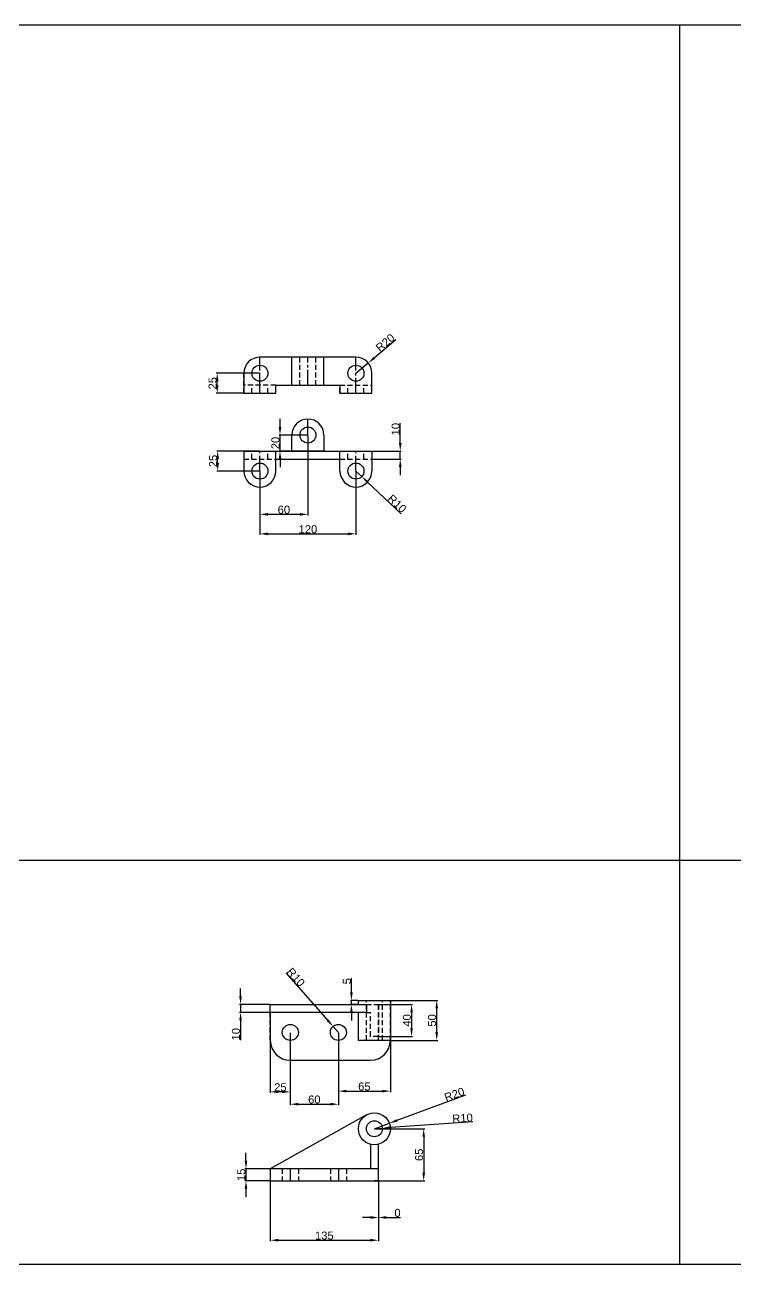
# Model space of a CAD drawing. Header units: millimetres. Extents: x 1502 to 8466, y 1784 to 3333.
# Drawn here: x 4166 to 5054, y 1784 to 3333 of the extents above; entities that cross this region are included whole.
import ezdxf

# ---------------------------------------------------------------- set-up
doc = ezdxf.new("R2010")
doc.units = ezdxf.units.MM
doc.linetypes.add('CENTER2', pattern=[28.575, 19.05, -3.175, 3.175, -3.175])
doc.linetypes.add('HIDDEN', pattern=[9.525, 6.35, -3.175])
for name, color, linetype in [('Centre', 3, 'CENTER2'), ('Dimension', 4, 'Continuous'), ('Hidden', 6, 'HIDDEN'), ('Object', 7, 'Continuous')]:
    doc.layers.add(name, color=color, linetype=linetype)
doc.styles.get("Standard").update_dxf_attribs({"font": 'arial.ttf'})
doc.dimstyles.new('ISO-25', dxfattribs={"dimtxt": 10, "dimasz": 10, "dimexe": 1.25, "dimexo": 0.625, "dimtad": 1, "dimtxsty": 'Standard', "dimcen": 2.5, "dimadec": 0, "dimazin": 0, "dimtfac": 1, "dimtmove": 0, "dimatfit": 3, "dimfxl": 1, "dimarcsym": 0})

# ---------------------------------------------------------------- blocks, each defined once
blk = doc.blocks.new('*D92')
at = {"layer": 'Defpoints', "color": 0, "transparency": 16777216}
for p in [(4406.5, 2897.5), (4459.9, 2897.5), (4439.9, 2872.5)]:
    blk.add_point(p, dxfattribs=at)
at = {"layer": 'Dimension', "color": 0, "lineweight": -2, "transparency": 16777216}
for p, q in [((4459.3, 2897.5), (4405.3, 2897.5)), ((4406.5, 2882.5), (4406.5, 2887.5)), ((4439.3, 2872.5), (4405.3, 2872.5))]:
    blk.add_line(p, q, dxfattribs=at)
at = {"layer": 'Dimension', "color": 0, "transparency": 16777216}
for points in [[(4404.9, 2887.5), (4408.2, 2887.5), (4406.5, 2897.5)], [(4404.9, 2882.5), (4408.2, 2882.5), (4406.5, 2872.5)]]:
    blk.add_solid(points, dxfattribs=at)
at = {"layer": 'Dimension', "color": 0, "transparency": 16777216, "insert": (4400.8, 2885), "char_height": 10, "attachment_point": 5, "rotation": 90}
blk.add_mtext('25', dxfattribs=at)
blk = doc.blocks.new('*D93')
at = {"layer": 'Defpoints', "color": 0, "transparency": 16777216}
for p in [(4407.1, 2800.3), (4459.9, 2800.3), (4459.9, 2775.3)]:
    blk.add_point(p, dxfattribs=at)
at = {"layer": 'Dimension', "color": 0, "lineweight": -2, "transparency": 16777216}
for p, q in [((4459.3, 2800.3), (4405.9, 2800.3)), ((4407.1, 2785.3), (4407.1, 2790.3)), ((4459.3, 2775.3), (4405.9, 2775.3))]:
    blk.add_line(p, q, dxfattribs=at)
at = {"layer": 'Dimension', "color": 0, "transparency": 16777216}
for points in [[(4405.5, 2790.3), (4408.8, 2790.3), (4407.1, 2800.3)], [(4405.5, 2785.3), (4408.8, 2785.3), (4407.1, 2775.3)]]:
    blk.add_solid(points, dxfattribs=at)
at = {"layer": 'Dimension', "color": 0, "transparency": 16777216, "insert": (4401.4, 2787.8), "char_height": 10, "attachment_point": 5, "rotation": 90}
blk.add_mtext('25', dxfattribs=at)
blk = doc.blocks.new('*D94')
at = {"layer": 'Defpoints', "color": 0, "transparency": 16777216}
for p in [(4485, 2820.3), (4519.9, 2820.3), (4519.9, 2800.3)]:
    blk.add_point(p, dxfattribs=at)
at = {"layer": 'Dimension', "color": 0, "lineweight": -2, "transparency": 16777216}
for p, q in [((4485, 2830.3), (4485, 2840.3)), ((4519.3, 2820.3), (4483.8, 2820.3)), ((4485, 2800.3), (4485, 2820.3)), ((4519.3, 2800.3), (4483.8, 2800.3)), ((4485, 2790.3), (4485, 2780.3))]:
    blk.add_line(p, q, dxfattribs=at)
at = {"layer": 'Dimension', "color": 0, "transparency": 16777216}
for points in [[(4483.3, 2830.3), (4486.7, 2830.3), (4485, 2820.3)], [(4483.3, 2790.3), (4486.7, 2790.3), (4485, 2800.3)]]:
    blk.add_solid(points, dxfattribs=at)
at = {"layer": 'Dimension', "color": 0, "transparency": 16777216, "insert": (4479.3, 2810.3), "char_height": 10, "attachment_point": 5, "rotation": 90}
blk.add_mtext('20', dxfattribs=at)
blk = doc.blocks.new('*D91')
at = {"layer": 'Defpoints', "color": 0, "transparency": 16777216}
for p in [(4519.9, 2820.3), (4459.9, 2775.3), (4519.9, 2721.2)]:
    blk.add_point(p, dxfattribs=at)
at = {"layer": 'Dimension', "color": 0, "lineweight": -2, "transparency": 16777216}
for p, q in [((4519.9, 2819.7), (4519.9, 2719.9)), ((4459.9, 2774.7), (4459.9, 2719.9)), ((4469.9, 2721.2), (4509.9, 2721.2))]:
    blk.add_line(p, q, dxfattribs=at)
at = {"layer": 'Dimension', "color": 0, "transparency": 16777216}
for points in [[(4469.9, 2722.8), (4469.9, 2719.5), (4459.9, 2721.2)], [(4509.9, 2722.8), (4509.9, 2719.5), (4519.9, 2721.2)]]:
    blk.add_solid(points, dxfattribs=at)
at = {"layer": 'Dimension', "color": 0, "transparency": 16777216, "insert": (4489.9, 2726.9), "char_height": 10, "attachment_point": 5}
blk.add_mtext('60', dxfattribs=at)
blk = doc.blocks.new('*D95')
at = {"layer": 'Defpoints', "color": 0, "transparency": 16777216}
for p in [(4459.9, 2775.3), (4579.9, 2775.3), (4579.9, 2696.8)]:
    blk.add_point(p, dxfattribs=at)
at = {"layer": 'Dimension', "color": 0, "lineweight": -2, "transparency": 16777216}
for p, q in [((4459.9, 2774.7), (4459.9, 2695.5)), ((4579.9, 2774.7), (4579.9, 2695.5)), ((4469.9, 2696.8), (4569.9, 2696.8))]:
    blk.add_line(p, q, dxfattribs=at)
at = {"layer": 'Dimension', "color": 0, "transparency": 16777216}
for points in [[(4469.9, 2698.4), (4469.9, 2695.1), (4459.9, 2696.8)], [(4569.9, 2698.4), (4569.9, 2695.1), (4579.9, 2696.8)]]:
    blk.add_solid(points, dxfattribs=at)
at = {"layer": 'Dimension', "color": 0, "transparency": 16777216, "insert": (4519.9, 2702.5), "char_height": 10, "attachment_point": 5}
blk.add_mtext('120', dxfattribs=at)
blk = doc.blocks.new('*D96')
at = {"layer": 'Defpoints', "color": 0, "transparency": 16777216}
for p in [(4599.9, 2800.3), (4599.9, 2790.3), (4635.2, 2800.3)]:
    blk.add_point(p, dxfattribs=at)
at = {"layer": 'Dimension', "color": 0, "lineweight": -2, "transparency": 16777216}
for p, q in [((4635.2, 2810.3), (4635.2, 2834.9)), ((4600.5, 2800.3), (4636.5, 2800.3)), ((4600.5, 2790.3), (4636.5, 2790.3)), ((4635.2, 2790.3), (4635.2, 2800.3)), ((4635.2, 2780.3), (4635.2, 2770.3))]:
    blk.add_line(p, q, dxfattribs=at)
at = {"layer": 'Dimension', "color": 0, "transparency": 16777216}
for points in [[(4633.6, 2810.3), (4636.9, 2810.3), (4635.2, 2800.3)], [(4633.6, 2780.3), (4636.9, 2780.3), (4635.2, 2790.3)]]:
    blk.add_solid(points, dxfattribs=at)
at = {"layer": 'Dimension', "color": 0, "transparency": 16777216, "insert": (4629.5, 2827.6), "char_height": 10, "attachment_point": 5, "rotation": 90}
blk.add_mtext('10', dxfattribs=at)
blk = doc.blocks.new('*D97')
at = {"layer": 'Defpoints', "color": 0, "transparency": 16777216}
for p in [(4579.9, 2897.5), (4595.2, 2910.3)]:
    blk.add_point(p, dxfattribs=at)
at = {"layer": 'Dimension', "color": 0, "lineweight": -2, "transparency": 16777216}
for p, q in [((4629.8, 2939.4), (4602.9, 2916.8)), ((4579.9, 2897.5), (4595.2, 2910.3))]:
    blk.add_line(p, q, dxfattribs=at)
at = {"layer": 'Dimension', "color": 0, "transparency": 16777216}
blk.add_solid([(4601.8, 2918), (4603.9, 2915.5), (4595.2, 2910.3)], dxfattribs=at)
at = {"layer": 'Dimension', "color": 0, "transparency": 16777216, "insert": (4616.5, 2935.7), "char_height": 10, "attachment_point": 5, "rotation": 40.0309}
blk.add_mtext('R20', dxfattribs=at)
blk = doc.blocks.new('*D98')
at = {"layer": 'Defpoints', "color": 0, "transparency": 16777216}
for p in [(4579.9, 2775.3), (4587.2, 2768.4)]:
    blk.add_point(p, dxfattribs=at)
at = {"layer": 'Dimension', "color": 0, "lineweight": -2, "transparency": 16777216}
for p, q in [((4579.9, 2775.3), (4587.2, 2768.4)), ((4636.4, 2721.7), (4594.4, 2761.5))]:
    blk.add_line(p, q, dxfattribs=at)
at = {"layer": 'Dimension', "color": 0, "transparency": 16777216}
blk.add_solid([(4595.6, 2762.7), (4593.3, 2760.3), (4587.2, 2768.4)], dxfattribs=at)
at = {"layer": 'Dimension', "color": 0, "transparency": 16777216, "insert": (4631.3, 2734.5), "char_height": 10, "attachment_point": 5, "rotation": 316.5179}
blk.add_mtext('R10', dxfattribs=at)
blk = doc.blocks.new('*D256')
at = {"layer": 'Defpoints', "color": 0, "transparency": 16777216}
for p in [(4472.9, 1903.5), (4442.5, 1888.5), (4472.9, 1888.5)]:
    blk.add_point(p, dxfattribs=at)
at = {"layer": 'Dimension', "color": 0, "lineweight": -2, "transparency": 16777216}
for p, q in [((4442.5, 1913.5), (4442.5, 1923.5)), ((4472.3, 1903.5), (4441.2, 1903.5)), ((4442.5, 1903.5), (4442.5, 1888.5)), ((4472.3, 1888.5), (4441.2, 1888.5)), ((4442.5, 1878.5), (4442.5, 1868.5))]:
    blk.add_line(p, q, dxfattribs=at)
at = {"layer": 'Dimension', "color": 0, "transparency": 16777216}
for points in [[(4440.8, 1913.5), (4444.1, 1913.5), (4442.5, 1903.5)], [(4440.8, 1878.5), (4444.1, 1878.5), (4442.5, 1888.5)]]:
    blk.add_solid(points, dxfattribs=at)
at = {"layer": 'Dimension', "color": 0, "transparency": 16777216, "insert": (4436.7, 1896), "char_height": 10, "attachment_point": 5, "rotation": 90}
blk.add_mtext('15', dxfattribs=at)
blk = doc.blocks.new('*D257')
at = {"layer": 'Defpoints', "color": 0, "transparency": 16777216}
for p in [(4602.9, 1953.5), (4607.9, 1888.5), (4664.5, 1888.5)]:
    blk.add_point(p, dxfattribs=at)
at = {"layer": 'Dimension', "color": 0, "lineweight": -2, "transparency": 16777216}
for p, q in [((4603.5, 1953.5), (4665.8, 1953.5)), ((4664.5, 1943.5), (4664.5, 1898.5)), ((4608.5, 1888.5), (4665.8, 1888.5))]:
    blk.add_line(p, q, dxfattribs=at)
at = {"layer": 'Dimension', "color": 0, "transparency": 16777216}
for points in [[(4662.9, 1943.5), (4666.2, 1943.5), (4664.5, 1953.5)], [(4662.9, 1898.5), (4666.2, 1898.5), (4664.5, 1888.5)]]:
    blk.add_solid(points, dxfattribs=at)
at = {"layer": 'Dimension', "color": 0, "transparency": 16777216, "insert": (4658.8, 1921), "char_height": 10, "attachment_point": 5, "rotation": 90}
blk.add_mtext('65', dxfattribs=at)
blk = doc.blocks.new('*D258')
at = {"layer": 'Defpoints', "color": 0, "transparency": 16777216}
for p in [(4607.9, 1888.5), (4607.9, 1888.5), (4607.9, 1842.7)]:
    blk.add_point(p, dxfattribs=at)
at = {"layer": 'Dimension', "color": 0, "lineweight": -2, "transparency": 16777216}
for p, q in [((4607.9, 1887.9), (4607.9, 1841.4)), ((4607.9, 1887.9), (4607.9, 1841.4)), ((4597.9, 1842.7), (4587.9, 1842.7)), ((4617.9, 1842.7), (4635.7, 1842.7))]:
    blk.add_line(p, q, dxfattribs=at)
at = {"layer": 'Dimension', "color": 0, "transparency": 16777216}
for points in [[(4597.9, 1844.4), (4597.9, 1841), (4607.9, 1842.7)], [(4617.9, 1844.4), (4617.9, 1841), (4607.9, 1842.7)]]:
    blk.add_solid(points, dxfattribs=at)
at = {"layer": 'Dimension', "color": 0, "transparency": 16777216, "insert": (4631.8, 1848.4), "char_height": 10, "attachment_point": 5}
blk.add_mtext('0', dxfattribs=at)
blk = doc.blocks.new('*D255')
at = {"layer": 'Defpoints', "color": 0, "transparency": 16777216}
for p in [(4472.9, 1888.5), (4607.9, 1888.5), (4607.9, 1814.3)]:
    blk.add_point(p, dxfattribs=at)
at = {"layer": 'Dimension', "color": 0, "lineweight": -2, "transparency": 16777216}
for p, q in [((4472.9, 1887.9), (4472.9, 1813)), ((4607.9, 1887.9), (4607.9, 1813)), ((4482.9, 1814.3), (4597.9, 1814.3))]:
    blk.add_line(p, q, dxfattribs=at)
at = {"layer": 'Dimension', "color": 0, "transparency": 16777216}
for points in [[(4482.9, 1815.9), (4482.9, 1812.6), (4472.9, 1814.3)], [(4597.9, 1815.9), (4597.9, 1812.6), (4607.9, 1814.3)]]:
    blk.add_solid(points, dxfattribs=at)
at = {"layer": 'Dimension', "color": 0, "transparency": 16777216, "insert": (4540.4, 1820), "char_height": 10, "attachment_point": 5}
blk.add_mtext('135', dxfattribs=at)
blk = doc.blocks.new('*D259')
at = {"layer": 'Defpoints', "color": 0, "transparency": 16777216}
for p in [(4472.9, 2073.9), (4497.9, 2073.9), (4472.9, 1999.6)]:
    blk.add_point(p, dxfattribs=at)
at = {"layer": 'Dimension', "color": 0, "lineweight": -2, "transparency": 16777216}
for p, q in [((4472.9, 2073.3), (4472.9, 1998.4)), ((4497.9, 2073.3), (4497.9, 1998.4)), ((4487.9, 1999.6), (4482.9, 1999.6))]:
    blk.add_line(p, q, dxfattribs=at)
at = {"layer": 'Dimension', "color": 0, "transparency": 16777216}
for points in [[(4482.9, 2001.3), (4482.9, 1998), (4472.9, 1999.6)], [(4487.9, 2001.3), (4487.9, 1998), (4497.9, 1999.6)]]:
    blk.add_solid(points, dxfattribs=at)
at = {"layer": 'Dimension', "color": 0, "transparency": 16777216, "insert": (4485.4, 2005.4), "char_height": 10, "attachment_point": 5}
blk.add_mtext('25', dxfattribs=at)
blk = doc.blocks.new('*D260')
at = {"layer": 'Defpoints', "color": 0, "transparency": 16777216}
for p in [(4497.9, 2073.9), (4557.9, 2073.9), (4557.9, 1984.2)]:
    blk.add_point(p, dxfattribs=at)
at = {"layer": 'Dimension', "color": 0, "lineweight": -2, "transparency": 16777216}
for p, q in [((4497.9, 2073.3), (4497.9, 1983)), ((4557.9, 2073.3), (4557.9, 1983)), ((4507.9, 1984.2), (4547.9, 1984.2))]:
    blk.add_line(p, q, dxfattribs=at)
at = {"layer": 'Dimension', "color": 0, "transparency": 16777216}
for points in [[(4507.9, 1985.9), (4507.9, 1982.6), (4497.9, 1984.2)], [(4547.9, 1985.9), (4547.9, 1982.6), (4557.9, 1984.2)]]:
    blk.add_solid(points, dxfattribs=at)
at = {"layer": 'Dimension', "color": 0, "transparency": 16777216, "insert": (4527.9, 1990), "char_height": 10, "attachment_point": 5}
blk.add_mtext('60', dxfattribs=at)
blk = doc.blocks.new('*D261')
at = {"layer": 'Defpoints', "color": 0, "transparency": 16777216}
for p in [(4557.9, 2073.9), (4622.9, 2073.9), (4622.9, 2000.6)]:
    blk.add_point(p, dxfattribs=at)
at = {"layer": 'Dimension', "color": 0, "lineweight": -2, "transparency": 16777216}
for p, q in [((4557.9, 2073.3), (4557.9, 1999.3)), ((4622.9, 2073.3), (4622.9, 1999.3)), ((4567.9, 2000.6), (4612.9, 2000.6))]:
    blk.add_line(p, q, dxfattribs=at)
at = {"layer": 'Dimension', "color": 0, "transparency": 16777216}
for points in [[(4567.9, 2002.2), (4567.9, 1998.9), (4557.9, 2000.6)], [(4612.9, 2002.2), (4612.9, 1998.9), (4622.9, 2000.6)]]:
    blk.add_solid(points, dxfattribs=at)
at = {"layer": 'Dimension', "color": 0, "transparency": 16777216, "insert": (4590.4, 2006.3), "char_height": 10, "attachment_point": 5}
blk.add_mtext('65', dxfattribs=at)
blk = doc.blocks.new('*D262')
at = {"layer": 'Defpoints', "color": 0, "transparency": 16777216}
for p in [(4607.9, 2108.9), (4607.9, 2068.9), (4649.4, 2068.9)]:
    blk.add_point(p, dxfattribs=at)
at = {"layer": 'Dimension', "color": 0, "lineweight": -2, "transparency": 16777216}
for p, q in [((4608.5, 2108.9), (4650.6, 2108.9)), ((4649.4, 2098.9), (4649.4, 2078.9)), ((4608.5, 2068.9), (4650.6, 2068.9))]:
    blk.add_line(p, q, dxfattribs=at)
at = {"layer": 'Dimension', "color": 0, "transparency": 16777216}
for points in [[(4647.7, 2098.9), (4651, 2098.9), (4649.4, 2108.9)], [(4647.7, 2078.9), (4651, 2078.9), (4649.4, 2068.9)]]:
    blk.add_solid(points, dxfattribs=at)
at = {"layer": 'Dimension', "color": 0, "transparency": 16777216, "insert": (4643.6, 2088.9), "char_height": 10, "attachment_point": 5, "rotation": 90}
blk.add_mtext('40', dxfattribs=at)
blk = doc.blocks.new('*D263')
at = {"layer": 'Defpoints', "color": 0, "transparency": 16777216}
for p in [(4622.9, 2113.9), (4680.8, 2113.9), (4622.9, 2063.9)]:
    blk.add_point(p, dxfattribs=at)
at = {"layer": 'Dimension', "color": 0, "lineweight": -2, "transparency": 16777216}
for p, q in [((4623.5, 2113.9), (4682, 2113.9)), ((4680.8, 2073.9), (4680.8, 2103.9)), ((4623.5, 2063.9), (4682, 2063.9))]:
    blk.add_line(p, q, dxfattribs=at)
at = {"layer": 'Dimension', "color": 0, "transparency": 16777216}
for points in [[(4679.1, 2103.9), (4682.4, 2103.9), (4680.8, 2113.9)], [(4679.1, 2073.9), (4682.4, 2073.9), (4680.8, 2063.9)]]:
    blk.add_solid(points, dxfattribs=at)
at = {"layer": 'Dimension', "color": 0, "transparency": 16777216, "insert": (4675, 2088.9), "char_height": 10, "attachment_point": 5, "rotation": 90}
blk.add_mtext('50', dxfattribs=at)
blk = doc.blocks.new('*D264')
at = {"layer": 'Defpoints', "color": 0, "transparency": 16777216}
for p in [(4574.2, 2113.9), (4582.9, 2113.9), (4582.9, 2108.9)]:
    blk.add_point(p, dxfattribs=at)
at = {"layer": 'Dimension', "color": 0, "lineweight": -2, "transparency": 16777216}
for p, q in [((4574.2, 2123.9), (4574.2, 2141.8)), ((4582.3, 2113.9), (4573, 2113.9)), ((4582.3, 2108.9), (4573, 2108.9)), ((4574.2, 2108.9), (4574.2, 2113.9)), ((4574.2, 2098.9), (4574.2, 2088.9))]:
    blk.add_line(p, q, dxfattribs=at)
at = {"layer": 'Dimension', "color": 0, "transparency": 16777216}
for points in [[(4572.6, 2123.9), (4575.9, 2123.9), (4574.2, 2113.9)], [(4572.6, 2098.9), (4575.9, 2098.9), (4574.2, 2108.9)]]:
    blk.add_solid(points, dxfattribs=at)
at = {"layer": 'Dimension', "color": 0, "transparency": 16777216, "insert": (4568.5, 2137.9), "char_height": 10, "attachment_point": 5, "rotation": 90}
blk.add_mtext('5', dxfattribs=at)
blk = doc.blocks.new('*D265')
at = {"layer": 'Defpoints', "color": 0, "transparency": 16777216}
for p in [(4472.9, 2108.9), (4435.7, 2098.9), (4472.9, 2098.9)]:
    blk.add_point(p, dxfattribs=at)
at = {"layer": 'Dimension', "color": 0, "lineweight": -2, "transparency": 16777216}
for p, q in [((4435.7, 2118.9), (4435.7, 2128.9)), ((4472.3, 2108.9), (4434.5, 2108.9)), ((4435.7, 2108.9), (4435.7, 2098.9)), ((4472.3, 2098.9), (4434.5, 2098.9)), ((4435.7, 2088.9), (4435.7, 2064.3))]:
    blk.add_line(p, q, dxfattribs=at)
at = {"layer": 'Dimension', "color": 0, "transparency": 16777216}
for points in [[(4434.1, 2118.9), (4437.4, 2118.9), (4435.7, 2108.9)], [(4434.1, 2088.9), (4437.4, 2088.9), (4435.7, 2098.9)]]:
    blk.add_solid(points, dxfattribs=at)
at = {"layer": 'Dimension', "color": 0, "transparency": 16777216, "insert": (4430, 2071.6), "char_height": 10, "attachment_point": 5, "rotation": 90}
blk.add_mtext('10', dxfattribs=at)
blk = doc.blocks.new('*D266')
at = {"layer": 'Defpoints', "color": 0, "transparency": 16777216}
for p in [(4551.3, 2081.4), (4557.9, 2073.9)]:
    blk.add_point(p, dxfattribs=at)
at = {"layer": 'Dimension', "color": 0, "lineweight": -2, "transparency": 16777216}
for p, q in [((4492.2, 2148.5), (4544.7, 2088.9)), ((4557.9, 2073.9), (4551.3, 2081.4))]:
    blk.add_line(p, q, dxfattribs=at)
at = {"layer": 'Dimension', "color": 0, "transparency": 16777216}
blk.add_solid([(4545.9, 2090), (4543.4, 2087.8), (4551.3, 2081.4)], dxfattribs=at)
at = {"layer": 'Dimension', "color": 0, "transparency": 16777216, "insert": (4504.8, 2142.9), "char_height": 10, "attachment_point": 5, "rotation": 311.3664}
blk.add_mtext('R10', dxfattribs=at)
blk = doc.blocks.new('*D267')
at = {"layer": 'Defpoints', "color": 0, "transparency": 16777216}
for p in [(4602.9, 1953.5), (4621.7, 1960.4)]:
    blk.add_point(p, dxfattribs=at)
at = {"layer": 'Dimension', "color": 0, "lineweight": -2, "transparency": 16777216}
for p, q in [((4716.7, 1995.5), (4631, 1963.9)), ((4602.9, 1953.5), (4621.7, 1960.4))]:
    blk.add_line(p, q, dxfattribs=at)
at = {"layer": 'Dimension', "color": 0, "transparency": 16777216}
blk.add_solid([(4630.5, 1965.5), (4631.6, 1962.3), (4621.7, 1960.4)], dxfattribs=at)
at = {"layer": 'Dimension', "color": 0, "transparency": 16777216, "insert": (4702.9, 1996.5), "char_height": 10, "attachment_point": 5, "rotation": 20.2504}
blk.add_mtext('R20', dxfattribs=at)
blk = doc.blocks.new('*D268')
at = {"layer": 'Defpoints', "color": 0, "transparency": 16777216}
for p in [(4602.9, 1953.5), (4612.9, 1954.2)]:
    blk.add_point(p, dxfattribs=at)
at = {"layer": 'Dimension', "color": 0, "lineweight": -2, "transparency": 16777216}
for p, q in [((4602.9, 1953.5), (4612.9, 1954.2)), ((4725.9, 1962), (4622.9, 1954.9))]:
    blk.add_line(p, q, dxfattribs=at)
at = {"layer": 'Dimension', "color": 0, "transparency": 16777216}
blk.add_solid([(4622.7, 1956.6), (4623, 1953.2), (4612.9, 1954.2)], dxfattribs=at)
at = {"layer": 'Dimension', "color": 0, "transparency": 16777216, "insert": (4713, 1966.8), "char_height": 10, "attachment_point": 5, "rotation": 3.9209}
blk.add_mtext('R10', dxfattribs=at)

msp = doc.modelspace()

# ---------------------------------------------------------------- linework, layer by layer
for p, q in [((1502.093, 3332.818), (8466.035, 3332.818)), ((4984.064, 3332.818), (4984.064, 1784.298)), ((1502.093, 2289.11), (8466.035, 2289.11)), ((1502.093, 1784.298), (8466.035, 1784.298))]:
    msp.add_line(p, q)
at = {"layer": 'Centre'}
for p, q in [((4459.896, 2872.473), (4459.896, 2917.473)), ((4519.896, 2882.473), (4519.896, 2917.473)), ((4579.896, 2872.473), (4579.896, 2917.473)), ((4519.896, 2820.276), (4519.896, 2840.276)), ((4459.896, 2775.276), (4459.896, 2800.276)), ((4579.896, 2775.276), (4579.896, 2800.276)), ((4497.901, 1903.522), (4497.901, 1888.522)), ((4557.901, 1903.522), (4557.901, 1888.522))]:
    msp.add_line(p, q, dxfattribs=at)
at = {"layer": 'Hidden'}
for p, q in [((4499.896, 2882.473), (4499.896, 2917.473)), ((4509.896, 2882.473), (4509.896, 2917.473)), ((4529.896, 2882.473), (4529.896, 2917.473)), ((4539.896, 2882.473), (4539.896, 2917.473)), ((4439.896, 2872.473), (4439.896, 2897.473)), ((4599.896, 2872.473), (4599.896, 2897.473)), ((4479.896, 2882.473), (4439.896, 2882.473)), ((4449.896, 2872.473), (4449.896, 2882.473)), ((4469.896, 2872.473), (4469.896, 2882.473)), ((4479.896, 2872.473), (4479.896, 2882.473)), ((4559.896, 2872.473), (4559.896, 2882.473)), ((4559.896, 2882.473), (4599.896, 2882.473)), ((4569.896, 2872.473), (4569.896, 2882.473)), ((4589.896, 2872.473), (4589.896, 2882.473)), ((4439.896, 2790.276), (4479.896, 2790.276)), ((4449.896, 2790.276), (4449.896, 2800.276)), ((4469.896, 2790.276), (4469.896, 2800.276)), ((4559.896, 2790.276), (4599.896, 2790.276)), ((4569.896, 2790.276), (4569.896, 2800.276)), ((4589.896, 2790.276), (4589.896, 2800.276)), ((4472.901, 2064.131), (4472.901, 2108.921)), ((4582.901, 2108.921), (4582.901, 2113.921)), ((4592.901, 2063.921), (4592.901, 2113.921)), ((4592.901, 2108.921), (4607.901, 2108.921)), ((4607.901, 2063.921), (4607.901, 2108.921)), ((4607.901, 2108.921), (4607.901, 2068.921)), ((4612.901, 2063.921), (4612.901, 2113.921)), ((4622.901, 2063.921), (4622.901, 2113.921)), ((4582.901, 2063.921), (4582.901, 2098.921)), ((4592.901, 2098.921), (4597.901, 2098.921)), ((4597.901, 2068.921), (4597.901, 2098.921)), ((4607.901, 2068.921), (4597.901, 2068.921)), ((4592.901, 1970.842), (4592.901, 1970.844)), ((4597.901, 1933.522), (4597.901, 1934.157)), ((4487.901, 1903.522), (4487.901, 1888.522)), ((4507.901, 1903.522), (4507.901, 1888.522)), ((4547.901, 1903.522), (4547.901, 1888.522)), ((4567.901, 1903.522), (4567.901, 1888.522))]:
    msp.add_line(p, q, dxfattribs=at)
at = {"layer": 'Object'}
for p, q in [((4579.896, 2917.473), (4459.896, 2917.473)), ((4499.896, 2882.473), (4499.896, 2917.473)), ((4539.896, 2882.473), (4539.896, 2917.473)), ((4439.896, 2897.473), (4439.896, 2872.473)), ((4459.896, 2872.473), (4459.896, 2897.473)), ((4599.896, 2872.473), (4599.896, 2897.473)), ((4479.896, 2872.473), (4479.896, 2882.473)), ((4479.896, 2882.473), (4559.896, 2882.473)), ((4559.896, 2882.473), (4559.896, 2872.473)), ((4439.896, 2872.473), (4479.896, 2872.473)), ((4559.896, 2872.473), (4599.896, 2872.473)), ((4499.896, 2800.276), (4499.896, 2820.276)), ((4539.896, 2820.276), (4539.896, 2800.276)), ((4439.896, 2800.276), (4599.896, 2800.276)), ((4439.896, 2800.276), (4439.896, 2775.276)), ((4439.896, 2800.276), (4439.896, 2790.276)), ((4479.896, 2775.276), (4479.896, 2800.276)), ((4479.896, 2790.276), (4559.896, 2790.276)), ((4519.896, 2800.276), (4499.896, 2800.276)), ((4539.896, 2800.276), (4519.896, 2800.276)), ((4559.896, 2775.276), (4559.896, 2800.276)), ((4599.896, 2800.276), (4599.896, 2775.276)), ((4472.901, 2108.921), (4592.901, 2108.921)), ((4472.901, 2098.921), (4472.901, 2108.921)), ((4472.901, 2108.921), (4497.901, 2108.921)), ((4582.901, 2108.921), (4582.901, 2113.921)), ((4582.901, 2113.921), (4622.901, 2113.921)), ((4592.901, 2108.921), (4592.901, 2098.921)), ((4622.901, 2113.921), (4622.901, 2064.131)), ((4592.901, 2098.921), (4472.901, 2098.921)), ((4472.901, 2098.921), (4472.901, 2064.131)), ((4582.901, 2063.921), (4582.901, 2098.921)), ((4622.901, 2063.921), (4582.901, 2063.921)), ((4497.901, 2039.131), (4597.901, 2039.131)), ((4593.116, 1970.964), (4472.901, 1903.522)), ((4597.901, 1934.157), (4597.901, 1903.522)), ((4607.901, 1903.522), (4607.901, 1934.157)), ((4607.901, 1903.522), (4472.901, 1903.522)), ((4472.901, 1903.522), (4472.901, 1888.522)), ((4607.901, 1888.522), (4607.901, 1903.522)), ((4472.901, 1888.522), (4607.901, 1888.522)), ((4607.901, 1888.522), (4602.901, 1888.522))]:
    msp.add_line(p, q, dxfattribs=at)
for centre, radius in [((4459.896, 2897.473), 10), ((4579.896, 2897.473), 10), ((4519.896, 2820.276), 10), ((4459.896, 2775.276), 10), ((4579.896, 2775.276), 10), ((4497.901, 2073.921), 10), ((4557.901, 2073.921), 10), ((4602.901, 1953.522), 20), ((4602.901, 1953.522), 10)]:
    msp.add_circle(centre, radius, dxfattribs=at)
for centre, radius, start, end in [((4459.896, 2897.473), 20, 90, 180), ((4579.896, 2897.473), 20, 0, 90), ((4519.896, 2820.276), 20, 0, 180), ((4459.896, 2775.276), 20, 180, 0), ((4579.896, 2775.276), 20, 180, 0), ((4497.901, 2064.131), 25, 180, 270), ((4597.901, 2064.131), 25, 270, 0)]:
    msp.add_arc(centre, radius, start, end, dxfattribs=at)

# ---------------------------------------------------------------- dimensions: what is measured, and where the dimension line sits
at = {"layer": 'Dimension'}
dim = msp.add_radius_dim(center=(4579.896, 2897.473), mpoint=(4595.21, 2910.337), dimstyle='ISO-25', dxfattribs=at)
dim.commit()
dim.dimension.update_dxf_attribs({"geometry": '*D97', "text_midpoint": (4616.452, 2935.665)})
for base, p1, p2, picture, middle in [((4406.54, 2897.473), (4439.896, 2872.473), (4459.896, 2897.473), '*D92', (4400.809, 2884.973)), ((4485.006, 2820.276), (4519.896, 2800.276), (4519.896, 2820.276), '*D94', (4479.276, 2810.276)), ((4635.245, 2800.276), (4599.896, 2790.276), (4599.896, 2800.276), '*D96', (4629.514, 2827.576)), ((4407.143, 2800.276), (4459.896, 2775.276), (4459.896, 2800.276), '*D93', (4401.413, 2787.776)), ((4574.248, 2113.921), (4582.901, 2108.921), (4582.901, 2113.921), '*D264', (4568.538, 2137.861)), ((4435.725, 2098.921), (4472.901, 2108.921), (4472.901, 2098.921), '*D265', (4429.994, 2071.621)), ((4649.362, 2068.921), (4607.901, 2108.921), (4607.901, 2068.921), '*D262', (4643.631, 2088.921)), ((4680.769, 2113.921), (4622.901, 2063.921), (4622.901, 2113.921), '*D263', (4675.038, 2088.921)), ((4664.53, 1888.522), (4602.901, 1953.522), (4607.901, 1888.522), '*D257', (4658.799, 1921.022)), ((4442.469, 1888.522), (4472.901, 1903.522), (4472.901, 1888.522), '*D256', (4436.738, 1896.022))]:
    dim = msp.add_linear_dim(base=base, p1=p1, p2=p2, angle=90, dimstyle='ISO-25', dxfattribs=at)
    dim.commit()
    dim.dimension.update_dxf_attribs({"geometry": picture, "text_midpoint": middle})
for base, p1, p2, picture, middle in [((4519.896, 2721.17), (4459.896, 2775.276), (4519.896, 2820.276), '*D91', (4489.896, 2726.901)), ((4579.896, 2696.782), (4459.896, 2775.276), (4579.896, 2775.276), '*D95', (4519.896, 2702.513)), ((4472.901, 1999.634), (4497.901, 2073.921), (4472.901, 2073.921), '*D259', (4485.401, 2005.365)), ((4557.901, 1984.231), (4497.901, 2073.921), (4557.901, 2073.921), '*D260', (4527.901, 1989.962)), ((4622.901, 2000.567), (4557.901, 2073.921), (4622.901, 2073.921), '*D261', (4590.401, 2006.298)), ((4607.901, 1814.268), (4472.901, 1888.522), (4607.901, 1888.522), '*D255', (4540.401, 1820.002)), ((4607.901400098, 1842.690868184), (4607.901400098, 1888.521550622), (4607.901400098, 1888.521550622), '*D258', (4631.786973086, 1848.421598061))]:
    dim = msp.add_linear_dim(base=base, p1=p1, p2=p2, dimstyle='ISO-25', dxfattribs=at)
    dim.commit()
    dim.dimension.update_dxf_attribs({"geometry": picture, "text_midpoint": middle})
for center, mpoint, picture, middle in [((4579.896, 2775.276), (4587.152, 2768.395), '*D98', (4627.315, 2730.306)), ((4557.901, 2073.921), (4551.293, 2081.426), '*D266', (4500.516, 2139.089)), ((4602.901, 1953.522), (4621.665, 1960.444), '*D267', (4704.879, 1991.144)), ((4602.901, 1953.522), (4612.878, 1954.205), '*D268', (4713.362, 1961.092))]:
    dim = msp.add_radius_dim(center=center, mpoint=mpoint, dimstyle='ISO-25', dxfattribs=at)
    dim.commit()
    dim.dimension.update_dxf_attribs({"geometry": picture, "text_midpoint": middle, "dimtype": 164})

doc.saveas('drawing.dxf')
